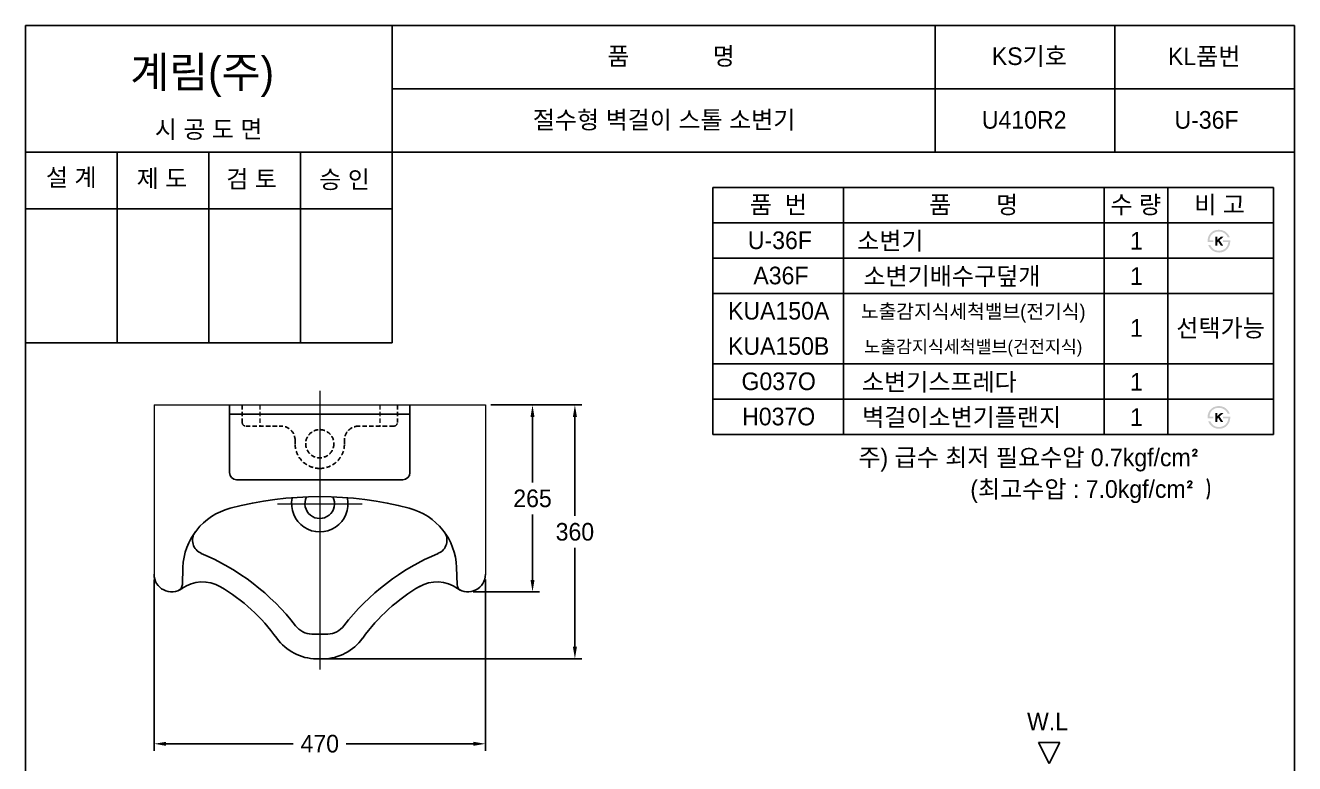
# Model space of a CAD drawing. Header units: millimetres. Extents: x 0 to 3797, y -67 to 2530.
# Drawn here: x 0 to 1800, y 1483 to 2530 of the extents above; entities that cross this region are included whole.
import ezdxf
from ezdxf.enums import TextEntityAlignment as Align
from ezdxf.lldxf.tags import DXFTag

# ---------------------------------------------------------------- set-up
doc = ezdxf.new("R2010")
doc.units = ezdxf.units.MM
doc.linetypes.add('DASHED2', pattern=[9.525, 6.35, -3.175])
for name, color, linetype in [('TEXT', 7, 'Continuous'), ('내부선 및 부속', 4, 'Continuous'), ('도각라인', 255, 'Continuous'), ('외형선', 3, 'Continuous'), ('점선', 6, 'DASHED2'), ('중심선', 1, 'DASHED'), ('치수선', 7, 'Continuous')]:
    doc.layers.add(name, color=color, linetype=linetype)
doc.styles.add('____', font='')
doc.styles.add('타이틀', font='H2GTRM.TTF', dxfattribs={"height": 25})
doc.styles.get('____').set_extended_font_data('굴림')
tags = doc.linetypes.add('DASHED', pattern=[25.72, 12.86, -12.86]).pattern_tags.tags
tags[6:7] = [DXFTag(74, 4), DXFTag(75, 0), DXFTag(340, '0'), DXFTag(46, 0.0), DXFTag(50, 0.0), DXFTag(44, 0.0), DXFTag(45, 0.0)]
tags[4:5] = [DXFTag(74, 4), DXFTag(75, 0), DXFTag(340, '0'), DXFTag(46, 0.0), DXFTag(50, 0.0), DXFTag(44, 0.0), DXFTag(45, 0.0)]
doc.dimstyles.new('MSADIM', dxfattribs={"dimtxt": 33, "dimasz": 17, "dimexe": 10, "dimexo": 7.5, "dimgap": 10, "dimtad": 0, "dimtih": 1, "dimtoh": 1, "dimdec": 0, "dimzin": 1, "dimdsep": 46, "dimtxsty": '____', "dimcen": 11.25, "dimadec": 0, "dimazin": 0, "dimtfac": 1, "dimtdec": 0, "dimtix": 1, "dimtmove": 0, "dimatfit": 3, "dimfxl": 0, "dimtolj": 1, "dimtzin": 1, "dimarcsym": 0})

# ---------------------------------------------------------------- blocks, each defined once
blk = doc.blocks.new('*D5')
at = {"layer": '치수선', "color": 0, "linetype": 'Continuous', "lineweight": -2}
for p, q in [((660, 1991.7), (729.2, 1991.7)), ((719.2, 1974.7), (719.2, 1881.9)), ((719.2, 1743.6), (719.2, 1836.3)), ((635, 1726.6), (729.2, 1726.6))]:
    blk.add_line(p, q, dxfattribs=at)
at = {"layer": '치수선', "color": 0, "linetype": 'Continuous'}
for points in [[(716.4, 1974.7), (722, 1974.7), (719.2, 1991.7)], [(716.4, 1743.6), (722, 1743.6), (719.2, 1726.6)]]:
    blk.add_solid(points, dxfattribs=at)
at = {"layer": '치수선', "color": 0, "linetype": 'Continuous', "insert": (719.2, 1859.1), "char_height": 25, "attachment_point": 5, "style": '____'}
blk.add_mtext('\\A1;265', dxfattribs=at)
blk = doc.blocks.new('*D6')
at = {"layer": '치수선', "color": 0, "linetype": 'Continuous', "lineweight": -2}
for p, q in [((660, 1991.7), (789.3, 1991.7)), ((779.3, 1974.7), (779.3, 1834.5)), ((779.3, 1648.7), (779.3, 1788.9)), ((425, 1631.7), (789.3, 1631.7))]:
    blk.add_line(p, q, dxfattribs=at)
at = {"layer": '치수선', "color": 0, "linetype": 'Continuous'}
for points in [[(776.5, 1974.7), (782.2, 1974.7), (779.3, 1991.7)], [(776.5, 1648.7), (782.2, 1648.7), (779.3, 1631.7)]]:
    blk.add_solid(points, dxfattribs=at)
at = {"layer": '치수선', "color": 0, "linetype": 'Continuous', "insert": (779.3, 1811.7), "char_height": 25, "attachment_point": 5, "style": '____'}
blk.add_mtext('\\A1;360', dxfattribs=at)
blk = doc.blocks.new('*D7')
at = {"layer": '치수선', "color": 0, "linetype": 'Continuous', "lineweight": -2}
for p, q in [((182.5, 1744.1), (182.5, 1501.2)), ((652.5, 1744.1), (652.5, 1501.2)), ((199.5, 1511.2), (379.8, 1511.2)), ((635.5, 1511.2), (455.1, 1511.2))]:
    blk.add_line(p, q, dxfattribs=at)
at = {"layer": '치수선', "color": 0, "linetype": 'Continuous'}
for points in [[(199.5, 1514), (199.5, 1508.3), (182.5, 1511.2)], [(635.5, 1514), (635.5, 1508.3), (652.5, 1511.2)]]:
    blk.add_solid(points, dxfattribs=at)
at = {"layer": '치수선', "color": 0, "linetype": 'Continuous', "insert": (417.5, 1511.2), "char_height": 25, "attachment_point": 5, "style": '____'}
blk.add_mtext('\\A1;470', dxfattribs=at)

msp = doc.modelspace()

# ---------------------------------------------------------------- hatches: boundary and pattern name
at = {"layer": 'TEXT'}
for points in [[(1676.6, 2222.8), (1676.6, 2223.2), (1676.6, 2223.6), (1676.5, 2224), (1676.6, 2224.4), (1676.6, 2224.8), (1676.6, 2225.2), (1676.6, 2225.6), (1676.7, 2226), (1676.7, 2226.4), (1676.8, 2226.8), (1676.8, 2227.2), (1676.9, 2227.6), (1677, 2228), (1677.1, 2228.4), (1677.2, 2228.8), (1677.3, 2229.1), (1677.4, 2229.5), (1677.5, 2229.9), (1677.7, 2230.3), (1677.8, 2230.6), (1678, 2231), (1678.1, 2231.4), (1678.3, 2231.7), (1678.5, 2232.1), (1678.7, 2232.4), (1678.9, 2232.7), (1679.1, 2233.1), (1679.3, 2233.4), (1679.5, 2233.7), (1679.7, 2234), (1680, 2234.3), (1680.5, 2234.9), (1680.8, 2235.2), (1681, 2235.5), (1681.3, 2235.8), (1681.6, 2236.1), (1681.9, 2236.4), (1682.2, 2236.6), (1682.5, 2236.9), (1682.8, 2237.1), (1683.2, 2237.4), (1683.5, 2237.6), (1683.8, 2237.8), (1684.2, 2238), (1684.5, 2238.2), (1684.9, 2238.4), (1685.2, 2238.6), (1685.7, 2238.7), (1686.1, 2238.9), (1686.5, 2239.1), (1686.9, 2239.2), (1687.3, 2239.4), (1687.8, 2239.5), (1688.2, 2239.6), (1688.6, 2239.7), (1689.1, 2239.8), (1689.5, 2239.9), (1690, 2239.9), (1690.5, 2240), (1691, 2240), (1691.4, 2240.1), (1691.9, 2240.1), (1692.4, 2240.1), (1693.2, 2240.1), (1693.6, 2240.1), (1693.9, 2240), (1694.3, 2240), (1694.7, 2240), (1695, 2239.9), (1695.4, 2239.9), (1695.7, 2239.8), (1696.1, 2239.7), (1696.4, 2239.7), (1696.8, 2239.6), (1697.1, 2239.5), (1697.4, 2239.4), (1697.8, 2239.3), (1698.1, 2239.2), (1698.4, 2239.1), (1698.7, 2239), (1699, 2238.9), (1699.4, 2238.7), (1699.7, 2238.6), (1700, 2238.5), (1700.3, 2238.3), (1700.6, 2238.2), (1700.8, 2238), (1701.1, 2237.8), (1701.4, 2237.7), (1701.7, 2237.5), (1702, 2237.3), (1702.2, 2237.1), (1702.5, 2236.9), (1702.8, 2236.7), (1703.2, 2236.4), (1703.6, 2236), (1704, 2235.6), (1704.4, 2235.2), (1704.8, 2234.8), (1705.1, 2234.4), (1705.5, 2234), (1705.8, 2233.6), (1706.1, 2233.1), (1706.4, 2232.6), (1706.7, 2232.2), (1707, 2231.7), (1707.3, 2231.1), (1707.5, 2230.6), (1707.8, 2230.1), (1708, 2229.5), (1708, 2229.5), (1704.9, 2229.5), (1704.9, 2229.5), (1704.8, 2229.7), (1704.8, 2229.9), (1704.7, 2230.1), (1704.6, 2230.2), (1704.6, 2230.4), (1704.5, 2230.6), (1704.4, 2230.7), (1704.3, 2230.9), (1704.2, 2231.1), (1704.1, 2231.2), (1704, 2231.4), (1703.9, 2231.6), (1703.8, 2231.7), (1703.7, 2231.9), (1703.6, 2232.1), (1703.5, 2232.2), (1703.3, 2232.4), (1703.2, 2232.6), (1702.9, 2232.9), (1702.7, 2233.2), (1702.4, 2233.5), (1702.1, 2233.8), (1701.7, 2234.1), (1701.4, 2234.4), (1701, 2234.7), (1700.8, 2234.9), (1700.6, 2235.1), (1700.3, 2235.2), (1700.1, 2235.4), (1699.9, 2235.5), (1699.6, 2235.7), (1699.4, 2235.8), (1699.1, 2236), (1698.9, 2236.1), (1698.6, 2236.2), (1698.4, 2236.4), (1698.1, 2236.5), (1697.9, 2236.6), (1697.6, 2236.7), (1697.4, 2236.8), (1697.1, 2236.9), (1696.8, 2237), (1696.6, 2237), (1696.3, 2237.1), (1696.1, 2237.2), (1695.8, 2237.3), (1695.5, 2237.3), (1695.2, 2237.4), (1695, 2237.4), (1694.7, 2237.5), (1694.4, 2237.5), (1694.1, 2237.5), (1693.8, 2237.6), (1693.6, 2237.6), (1693.3, 2237.6), (1693, 2237.6), (1692.7, 2237.6), (1692.3, 2237.6), (1692, 2237.6), (1691.7, 2237.6), (1691.3, 2237.5), (1691, 2237.5), (1690.7, 2237.5), (1690.3, 2237.4), (1690, 2237.4), (1689.7, 2237.3), (1689.4, 2237.3), (1689.1, 2237.2), (1688.8, 2237.1), (1688.5, 2237), (1688.2, 2237), (1687.9, 2236.9), (1687.6, 2236.8), (1687.3, 2236.7), (1687, 2236.5), (1686.7, 2236.4), (1686.5, 2236.3), (1686.2, 2236.2), (1685.9, 2236), (1685.6, 2235.9), (1685.4, 2235.7), (1685.1, 2235.6), (1684.9, 2235.4), (1684.6, 2235.2), (1684.4, 2235), (1684.1, 2234.9), (1683.9, 2234.7), (1683.7, 2234.5), (1683.4, 2234.3), (1683.2, 2234), (1683, 2233.8), (1682.7, 2233.6), (1682.5, 2233.4), (1682.3, 2233.1), (1682.1, 2232.9), (1681.9, 2232.6), (1681.7, 2232.4), (1681.6, 2232.1), (1681.4, 2231.9), (1681.2, 2231.6), (1681.1, 2231.4), (1680.9, 2231.1), (1680.8, 2230.8), (1680.6, 2230.5), (1680.5, 2230.3), (1680.4, 2230), (1680.3, 2229.7), (1680.2, 2229.4), (1680, 2229.1), (1680, 2228.8), (1679.9, 2228.5), (1679.8, 2228.2), (1679.7, 2227.8), (1679.6, 2227.5), (1679.6, 2227.2), (1679.5, 2226.9), (1679.5, 2226.5), (1679.4, 2226.2), (1679.4, 2225.8), (1679.4, 2225.5), (1679.3, 2225.1), (1679.3, 2225.1), (1684.5, 2225.1), (1684.5, 2225.1), (1684.5, 2225.1), (1684.5, 2222.8), (1684.5, 2222.8), (1684.5, 2222.8), (1676.6, 2222.8)], [(1708.7, 2225.1), (1708.8, 2224.7), (1708.7, 2224.3), (1708.7, 2223.8), (1708.7, 2223.4), (1708.7, 2223), (1708.6, 2222.5), (1708.6, 2222.1), (1708.5, 2221.7), (1708.5, 2221.3), (1708.4, 2220.9), (1708.3, 2220.4), (1708.2, 2220), (1708.1, 2219.6), (1708, 2219.2), (1707.8, 2218.8), (1707.7, 2218.4), (1707.6, 2218), (1707.4, 2217.6), (1707.3, 2217.3), (1707.1, 2216.9), (1706.9, 2216.5), (1706.7, 2216.2), (1706.6, 2215.8), (1706.4, 2215.5), (1706.2, 2215.1), (1705.9, 2214.8), (1705.7, 2214.5), (1705.5, 2214.2), (1705.3, 2213.8), (1705, 2213.5), (1704.8, 2213.2), (1704.5, 2212.9), (1704.2, 2212.6), (1704, 2212.4), (1703.7, 2212.1), (1703.4, 2211.8), (1703.1, 2211.6), (1702.8, 2211.3), (1702.5, 2211.1), (1702.2, 2210.8), (1701.9, 2210.6), (1701.6, 2210.4), (1701.2, 2210.2), (1700.9, 2210), (1700.6, 2209.8), (1700.2, 2209.6), (1699.9, 2209.4), (1699.5, 2209.3), (1699.2, 2209.1), (1698.8, 2209), (1698.4, 2208.8), (1698, 2208.7), (1697.7, 2208.6), (1697.3, 2208.5), (1696.9, 2208.4), (1696.5, 2208.3), (1696.1, 2208.2), (1695.7, 2208.1), (1695.3, 2208.1), (1694.9, 2208), (1694.5, 2208), (1694.1, 2208), (1693.7, 2207.9), (1693.3, 2207.9), (1692.6, 2207.9), (1692, 2208), (1691.3, 2208), (1690.7, 2208.1), (1690.1, 2208.2), (1689.8, 2208.2), (1689.5, 2208.3), (1689.2, 2208.3), (1688.9, 2208.4), (1688.6, 2208.5), (1688.3, 2208.6), (1688, 2208.6), (1687.7, 2208.7), (1687.4, 2208.8), (1687.1, 2208.9), (1686.8, 2209), (1686.6, 2209.1), (1686.3, 2209.2), (1686, 2209.4), (1685.7, 2209.5), (1685.5, 2209.6), (1685.2, 2209.7), (1684.9, 2209.9), (1684.7, 2210), (1684.4, 2210.2), (1684.1, 2210.3), (1683.6, 2210.7), (1683.4, 2210.8), (1683.1, 2211), (1682.8, 2211.2), (1682.6, 2211.4), (1682.4, 2211.6), (1682.1, 2211.8), (1681.9, 2212), (1681.6, 2212.2), (1681.4, 2212.5), (1681.2, 2212.7), (1681, 2212.9), (1680.8, 2213.1), (1680.5, 2213.4), (1680.3, 2213.6), (1680.1, 2213.9), (1679.9, 2214.1), (1679.7, 2214.4), (1679.6, 2214.6), (1679.4, 2214.9), (1679.2, 2215.2), (1679, 2215.5), (1678.8, 2215.7), (1678.7, 2216), (1678.5, 2216.3), (1678.3, 2216.6), (1678.2, 2216.9), (1678, 2217.2), (1677.8, 2217.8), (1677.5, 2218.5), (1677.5, 2218.5), (1680.4, 2218.5), (1680.4, 2218.5), (1680.7, 2218.1), (1680.9, 2217.6), (1681.1, 2217.2), (1681.4, 2216.9), (1681.6, 2216.5), (1681.9, 2216.1), (1682.1, 2215.8), (1682.4, 2215.4), (1682.7, 2215.1), (1682.9, 2214.8), (1683.2, 2214.5), (1683.5, 2214.2), (1683.8, 2213.9), (1684.1, 2213.6), (1684.4, 2213.3), (1684.7, 2213.1), (1684.9, 2212.9), (1685.2, 2212.7), (1685.4, 2212.6), (1685.6, 2212.4), (1685.9, 2212.3), (1686.1, 2212.1), (1686.3, 2212), (1686.6, 2211.9), (1686.8, 2211.7), (1687.1, 2211.6), (1687.3, 2211.5), (1687.6, 2211.4), (1687.9, 2211.3), (1688.1, 2211.2), (1688.4, 2211.1), (1688.7, 2211), (1688.9, 2211), (1689.2, 2210.9), (1689.5, 2210.8), (1689.8, 2210.8), (1690, 2210.7), (1690.3, 2210.7), (1690.6, 2210.6), (1690.9, 2210.6), (1691.2, 2210.6), (1691.5, 2210.5), (1691.8, 2210.5), (1692.1, 2210.5), (1692.4, 2210.5), (1692.7, 2210.5), (1693, 2210.5), (1693.9, 2210.5), (1694.1, 2210.6), (1694.4, 2210.6), (1694.7, 2210.6), (1694.9, 2210.6), (1695.2, 2210.7), (1695.5, 2210.7), (1695.7, 2210.8), (1696, 2210.8), (1696.3, 2210.9), (1696.5, 2210.9), (1696.8, 2211), (1697, 2211.1), (1697.3, 2211.2), (1697.5, 2211.2), (1697.8, 2211.3), (1698, 2211.4), (1698.3, 2211.5), (1698.5, 2211.6), (1698.8, 2211.8), (1699, 2211.9), (1699.2, 2212), (1699.5, 2212.1), (1699.7, 2212.3), (1699.9, 2212.4), (1700.2, 2212.6), (1700.4, 2212.7), (1700.6, 2212.9), (1700.9, 2213), (1701.1, 2213.2), (1701.3, 2213.4), (1701.6, 2213.6), (1701.8, 2213.8), (1702, 2214), (1702.3, 2214.3), (1702.5, 2214.5), (1702.7, 2214.8), (1702.9, 2215), (1703.2, 2215.3), (1703.3, 2215.5), (1703.5, 2215.8), (1703.7, 2216), (1703.9, 2216.3), (1704.1, 2216.6), (1704.2, 2216.9), (1704.4, 2217.2), (1704.5, 2217.4), (1704.7, 2217.7), (1704.8, 2218), (1704.9, 2218.3), (1705.1, 2218.7), (1705.2, 2219), (1705.3, 2219.3), (1705.4, 2219.6), (1705.5, 2220), (1705.6, 2220.3), (1705.6, 2220.6), (1705.7, 2221), (1705.8, 2221.3), (1705.8, 2221.7), (1705.9, 2222.1), (1705.9, 2222.4), (1705.9, 2222.8), (1705.9, 2222.8), (1698.5, 2222.8), (1698.5, 2222.8), (1698.5, 2222.8), (1698.5, 2225.1), (1698.5, 2225.1), (1698.5, 2225.1), (1708.7, 2225.1)], [(1690.3, 2225.8), (1695.1, 2230.2), (1699, 2230.2), (1693.6, 2225.2), (1698.7, 2217.7), (1695.3, 2217.7), (1691.7, 2223.4), (1690.3, 2222.2), (1690.3, 2217.7), (1687.4, 2217.7), (1687.4, 2230.3), (1690.3, 2230.3)], [(1676.6, 1972.8), (1676.6, 1973.2), (1676.6, 1973.6), (1676.5, 1974), (1676.6, 1974.4), (1676.6, 1974.8), (1676.6, 1975.2), (1676.6, 1975.6), (1676.7, 1976), (1676.7, 1976.4), (1676.8, 1976.8), (1676.8, 1977.2), (1676.9, 1977.6), (1677, 1978), (1677.1, 1978.4), (1677.2, 1978.8), (1677.3, 1979.1), (1677.4, 1979.5), (1677.5, 1979.9), (1677.7, 1980.3), (1677.8, 1980.6), (1678, 1981), (1678.1, 1981.4), (1678.3, 1981.7), (1678.5, 1982.1), (1678.7, 1982.4), (1678.9, 1982.7), (1679.1, 1983.1), (1679.3, 1983.4), (1679.5, 1983.7), (1679.7, 1984), (1680, 1984.3), (1680.5, 1984.9), (1680.8, 1985.2), (1681, 1985.5), (1681.3, 1985.8), (1681.6, 1986.1), (1681.9, 1986.4), (1682.2, 1986.6), (1682.5, 1986.9), (1682.8, 1987.1), (1683.2, 1987.4), (1683.5, 1987.6), (1683.8, 1987.8), (1684.2, 1988), (1684.5, 1988.2), (1684.9, 1988.4), (1685.2, 1988.6), (1685.7, 1988.7), (1686.1, 1988.9), (1686.5, 1989.1), (1686.9, 1989.2), (1687.3, 1989.4), (1687.8, 1989.5), (1688.2, 1989.6), (1688.6, 1989.7), (1689.1, 1989.8), (1689.5, 1989.9), (1690, 1989.9), (1690.5, 1990), (1691, 1990), (1691.4, 1990.1), (1691.9, 1990.1), (1692.4, 1990.1), (1693.2, 1990.1), (1693.6, 1990.1), (1693.9, 1990), (1694.3, 1990), (1694.7, 1990), (1695, 1989.9), (1695.4, 1989.9), (1695.7, 1989.8), (1696.1, 1989.7), (1696.4, 1989.7), (1696.8, 1989.6), (1697.1, 1989.5), (1697.4, 1989.4), (1697.8, 1989.3), (1698.1, 1989.2), (1698.4, 1989.1), (1698.7, 1989), (1699, 1988.9), (1699.4, 1988.7), (1699.7, 1988.6), (1700, 1988.5), (1700.3, 1988.3), (1700.6, 1988.2), (1700.8, 1988), (1701.1, 1987.8), (1701.4, 1987.7), (1701.7, 1987.5), (1702, 1987.3), (1702.2, 1987.1), (1702.5, 1986.9), (1702.8, 1986.7), (1703.2, 1986.4), (1703.6, 1986), (1704, 1985.6), (1704.4, 1985.2), (1704.8, 1984.8), (1705.1, 1984.4), (1705.5, 1984), (1705.8, 1983.6), (1706.1, 1983.1), (1706.4, 1982.6), (1706.7, 1982.2), (1707, 1981.7), (1707.3, 1981.1), (1707.5, 1980.6), (1707.8, 1980.1), (1708, 1979.5), (1708, 1979.5), (1704.9, 1979.5), (1704.9, 1979.5), (1704.8, 1979.7), (1704.8, 1979.9), (1704.7, 1980.1), (1704.6, 1980.2), (1704.6, 1980.4), (1704.5, 1980.6), (1704.4, 1980.7), (1704.3, 1980.9), (1704.2, 1981.1), (1704.1, 1981.2), (1704, 1981.4), (1703.9, 1981.6), (1703.8, 1981.7), (1703.7, 1981.9), (1703.6, 1982.1), (1703.5, 1982.2), (1703.3, 1982.4), (1703.2, 1982.6), (1702.9, 1982.9), (1702.7, 1983.2), (1702.4, 1983.5), (1702.1, 1983.8), (1701.7, 1984.1), (1701.4, 1984.4), (1701, 1984.7), (1700.8, 1984.9), (1700.6, 1985.1), (1700.3, 1985.2), (1700.1, 1985.4), (1699.9, 1985.5), (1699.6, 1985.7), (1699.4, 1985.8), (1699.1, 1986), (1698.9, 1986.1), (1698.6, 1986.2), (1698.4, 1986.4), (1698.1, 1986.5), (1697.9, 1986.6), (1697.6, 1986.7), (1697.4, 1986.8), (1697.1, 1986.9), (1696.8, 1987), (1696.6, 1987), (1696.3, 1987.1), (1696.1, 1987.2), (1695.8, 1987.3), (1695.5, 1987.3), (1695.2, 1987.4), (1695, 1987.4), (1694.7, 1987.5), (1694.4, 1987.5), (1694.1, 1987.5), (1693.8, 1987.6), (1693.6, 1987.6), (1693.3, 1987.6), (1693, 1987.6), (1692.7, 1987.6), (1692.3, 1987.6), (1692, 1987.6), (1691.7, 1987.6), (1691.3, 1987.5), (1691, 1987.5), (1690.7, 1987.5), (1690.3, 1987.4), (1690, 1987.4), (1689.7, 1987.3), (1689.4, 1987.3), (1689.1, 1987.2), (1688.8, 1987.1), (1688.5, 1987), (1688.2, 1987), (1687.9, 1986.9), (1687.6, 1986.8), (1687.3, 1986.7), (1687, 1986.5), (1686.7, 1986.4), (1686.5, 1986.3), (1686.2, 1986.2), (1685.9, 1986), (1685.6, 1985.9), (1685.4, 1985.7), (1685.1, 1985.6), (1684.9, 1985.4), (1684.6, 1985.2), (1684.4, 1985), (1684.1, 1984.9), (1683.9, 1984.7), (1683.7, 1984.5), (1683.4, 1984.3), (1683.2, 1984), (1683, 1983.8), (1682.7, 1983.6), (1682.5, 1983.4), (1682.3, 1983.1), (1682.1, 1982.9), (1681.9, 1982.6), (1681.7, 1982.4), (1681.6, 1982.1), (1681.4, 1981.9), (1681.2, 1981.6), (1681.1, 1981.4), (1680.9, 1981.1), (1680.8, 1980.8), (1680.6, 1980.5), (1680.5, 1980.3), (1680.4, 1980), (1680.3, 1979.7), (1680.2, 1979.4), (1680, 1979.1), (1680, 1978.8), (1679.9, 1978.5), (1679.8, 1978.2), (1679.7, 1977.8), (1679.6, 1977.5), (1679.6, 1977.2), (1679.5, 1976.9), (1679.5, 1976.5), (1679.4, 1976.2), (1679.4, 1975.8), (1679.4, 1975.5), (1679.3, 1975.1), (1679.3, 1975.1), (1684.5, 1975.1), (1684.5, 1975.1), (1684.5, 1975.1), (1684.5, 1972.8), (1684.5, 1972.8), (1684.5, 1972.8), (1676.6, 1972.8)], [(1690.3, 1975.8), (1695.1, 1980.2), (1699, 1980.2), (1693.6, 1975.2), (1698.7, 1967.7), (1695.3, 1967.7), (1691.7, 1973.4), (1690.3, 1972.2), (1690.3, 1967.7), (1687.4, 1967.7), (1687.4, 1980.3), (1690.3, 1980.3)], [(1708.7, 1975.1), (1708.8, 1974.7), (1708.7, 1974.3), (1708.7, 1973.8), (1708.7, 1973.4), (1708.7, 1973), (1708.6, 1972.5), (1708.6, 1972.1), (1708.5, 1971.7), (1708.5, 1971.3), (1708.4, 1970.9), (1708.3, 1970.4), (1708.2, 1970), (1708.1, 1969.6), (1708, 1969.2), (1707.8, 1968.8), (1707.7, 1968.4), (1707.6, 1968), (1707.4, 1967.6), (1707.3, 1967.3), (1707.1, 1966.9), (1706.9, 1966.5), (1706.7, 1966.2), (1706.6, 1965.8), (1706.4, 1965.5), (1706.2, 1965.1), (1705.9, 1964.8), (1705.7, 1964.5), (1705.5, 1964.2), (1705.3, 1963.8), (1705, 1963.5), (1704.8, 1963.2), (1704.5, 1962.9), (1704.2, 1962.6), (1704, 1962.4), (1703.7, 1962.1), (1703.4, 1961.8), (1703.1, 1961.6), (1702.8, 1961.3), (1702.5, 1961.1), (1702.2, 1960.8), (1701.9, 1960.6), (1701.6, 1960.4), (1701.2, 1960.2), (1700.9, 1960), (1700.6, 1959.8), (1700.2, 1959.6), (1699.9, 1959.4), (1699.5, 1959.3), (1699.2, 1959.1), (1698.8, 1959), (1698.4, 1958.8), (1698, 1958.7), (1697.7, 1958.6), (1697.3, 1958.5), (1696.9, 1958.4), (1696.5, 1958.3), (1696.1, 1958.2), (1695.7, 1958.1), (1695.3, 1958.1), (1694.9, 1958), (1694.5, 1958), (1694.1, 1958), (1693.7, 1957.9), (1693.3, 1957.9), (1692.6, 1957.9), (1692, 1958), (1691.3, 1958), (1690.7, 1958.1), (1690.1, 1958.2), (1689.8, 1958.2), (1689.5, 1958.3), (1689.2, 1958.3), (1688.9, 1958.4), (1688.6, 1958.5), (1688.3, 1958.6), (1688, 1958.6), (1687.7, 1958.7), (1687.4, 1958.8), (1687.1, 1958.9), (1686.8, 1959), (1686.6, 1959.1), (1686.3, 1959.2), (1686, 1959.4), (1685.7, 1959.5), (1685.5, 1959.6), (1685.2, 1959.7), (1684.9, 1959.9), (1684.7, 1960), (1684.4, 1960.2), (1684.1, 1960.3), (1683.6, 1960.7), (1683.4, 1960.8), (1683.1, 1961), (1682.8, 1961.2), (1682.6, 1961.4), (1682.4, 1961.6), (1682.1, 1961.8), (1681.9, 1962), (1681.6, 1962.2), (1681.4, 1962.5), (1681.2, 1962.7), (1681, 1962.9), (1680.8, 1963.1), (1680.5, 1963.4), (1680.3, 1963.6), (1680.1, 1963.9), (1679.9, 1964.1), (1679.7, 1964.4), (1679.6, 1964.6), (1679.4, 1964.9), (1679.2, 1965.2), (1679, 1965.5), (1678.8, 1965.7), (1678.7, 1966), (1678.5, 1966.3), (1678.3, 1966.6), (1678.2, 1966.9), (1678, 1967.2), (1677.8, 1967.8), (1677.5, 1968.5), (1677.5, 1968.5), (1680.4, 1968.5), (1680.4, 1968.5), (1680.7, 1968.1), (1680.9, 1967.6), (1681.1, 1967.2), (1681.4, 1966.9), (1681.6, 1966.5), (1681.9, 1966.1), (1682.1, 1965.8), (1682.4, 1965.4), (1682.7, 1965.1), (1682.9, 1964.8), (1683.2, 1964.5), (1683.5, 1964.2), (1683.8, 1963.9), (1684.1, 1963.6), (1684.4, 1963.3), (1684.7, 1963.1), (1684.9, 1962.9), (1685.2, 1962.7), (1685.4, 1962.6), (1685.6, 1962.4), (1685.9, 1962.3), (1686.1, 1962.1), (1686.3, 1962), (1686.6, 1961.9), (1686.8, 1961.7), (1687.1, 1961.6), (1687.3, 1961.5), (1687.6, 1961.4), (1687.9, 1961.3), (1688.1, 1961.2), (1688.4, 1961.1), (1688.7, 1961), (1688.9, 1961), (1689.2, 1960.9), (1689.5, 1960.8), (1689.8, 1960.8), (1690, 1960.7), (1690.3, 1960.7), (1690.6, 1960.6), (1690.9, 1960.6), (1691.2, 1960.6), (1691.5, 1960.5), (1691.8, 1960.5), (1692.1, 1960.5), (1692.4, 1960.5), (1692.7, 1960.5), (1693, 1960.5), (1693.9, 1960.5), (1694.1, 1960.6), (1694.4, 1960.6), (1694.7, 1960.6), (1694.9, 1960.6), (1695.2, 1960.7), (1695.5, 1960.7), (1695.7, 1960.8), (1696, 1960.8), (1696.3, 1960.9), (1696.5, 1960.9), (1696.8, 1961), (1697, 1961.1), (1697.3, 1961.2), (1697.5, 1961.2), (1697.8, 1961.3), (1698, 1961.4), (1698.3, 1961.5), (1698.5, 1961.6), (1698.8, 1961.8), (1699, 1961.9), (1699.2, 1962), (1699.5, 1962.1), (1699.7, 1962.3), (1699.9, 1962.4), (1700.2, 1962.6), (1700.4, 1962.7), (1700.6, 1962.9), (1700.9, 1963), (1701.1, 1963.2), (1701.3, 1963.4), (1701.6, 1963.6), (1701.8, 1963.8), (1702, 1964), (1702.3, 1964.3), (1702.5, 1964.5), (1702.7, 1964.8), (1702.9, 1965), (1703.2, 1965.3), (1703.3, 1965.5), (1703.5, 1965.8), (1703.7, 1966), (1703.9, 1966.3), (1704.1, 1966.6), (1704.2, 1966.9), (1704.4, 1967.2), (1704.5, 1967.4), (1704.7, 1967.7), (1704.8, 1968), (1704.9, 1968.3), (1705.1, 1968.7), (1705.2, 1969), (1705.3, 1969.3), (1705.4, 1969.6), (1705.5, 1970), (1705.6, 1970.3), (1705.6, 1970.6), (1705.7, 1971), (1705.8, 1971.3), (1705.8, 1971.7), (1705.9, 1972.1), (1705.9, 1972.4), (1705.9, 1972.8), (1705.9, 1972.8), (1698.5, 1972.8), (1698.5, 1972.8), (1698.5, 1972.8), (1698.5, 1975.1), (1698.5, 1975.1), (1698.5, 1975.1), (1708.7, 1975.1)]]:
    msp.add_hatch(color=256, dxfattribs=at).paths.add_polyline_path(points, flags=0)

# ---------------------------------------------------------------- linework, layer by layer
at = {"layer": '내부선 및 부속', "linetype": 'Continuous'}
for p, q in [((289.5, 1895.7), (289.5, 1991.7)), ((545.4, 1895.7), (545.4, 1991.7)), ((545.4, 1978.7), (289.5, 1978.7)), ((299.5, 1885.7), (535.4, 1885.7))]:
    msp.add_line(p, q, dxfattribs=at)
at = {"layer": '내부선 및 부속'}
for p, q in [((222.6, 1737.2), (223.4, 1761.2)), ((612.3, 1737.2), (611.5, 1761.2))]:
    msp.add_line(p, q, dxfattribs=at)
at = {"layer": '내부선 및 부속', "linetype": 'Continuous'}
for centre, radius, start, end in [((299.5, 1895.7), 10, 180, 270), ((535.4, 1895.7), 10, 270, 0), ((417.5, 1851.7), 40, 168.463, 11.537), ((417.5, 1851.7), 21, 152.9647, 27.0353)]:
    msp.add_arc(centre, radius, start, end, dxfattribs=at)
at = {"layer": '내부선 및 부속'}
for centre, radius, start, end in [((417.5, 1361.7), 500, 75.2871, 104.7126), ((313.3, 1758.2), 90, 104.7126, 178.1217), ((521.6, 1758.2), 90, 1.8783, 75.2874), ((257, 1799.8), 20, 143.6196, 247.3113), ((577.9, 1799.8), 20, 292.6887, 36.3804), ((122, 1476.8), 330, 37.6625, 67.3113), ((712.9, 1476.8), 330, 112.6887, 142.3375), ((407, 1696.8), 30, 217.6625, 268.6321), ((428, 1696.8), 30, 271.3679, 322.3375), ((417.5, 2136.7), 470, 268.6321, 270), ((417.5, 2136.7), 470, 270, 271.3679)]:
    msp.add_arc(centre, radius, start, end, dxfattribs=at)
at = {"layer": '도각라인', "color": 7}
for p, q in [((0, 0), (0, 2530)), ((0, 2530), (1800, 2530)), ((520, 2080), (520, 2530)), ((1290, 2350), (1290, 2530)), ((1545, 2350), (1545, 2530)), ((1800, 2530), (1800, 0)), ((520, 2440), (1800, 2440)), ((0, 2350), (1800, 2350)), ((130, 2080), (130, 2350)), ((260, 2080), (260, 2350)), ((390, 2080), (390, 2350)), ((975, 2300), (1770, 2300)), ((975, 1950), (975, 2300)), ((1160, 1950), (1160, 2300)), ((1530, 1950), (1530, 2300)), ((1620, 1950), (1620, 2300)), ((1770, 1950), (1770, 2300)), ((0, 2270), (520, 2270)), ((975, 2250), (1770, 2250)), ((975, 2200), (1770, 2200)), ((975, 2150), (1770, 2150)), ((0, 2080), (520, 2080)), ((975, 2050), (1770, 2050)), ((975, 2000), (1770, 2000)), ((975, 1950), (1770, 1950))]:
    msp.add_line(p, q, dxfattribs=at)
at = {"layer": '외형선', "linetype": 'Continuous', "lineweight": 18}
msp.add_line((182.5, 1991.7), (652.5, 1991.7), dxfattribs=at)
at = {"layer": '외형선', "lineweight": 18}
for p, q in [((182.5, 1991.7), (182.5, 1751.6)), ((652.5, 1991.7), (652.5, 1751.6))]:
    msp.add_line(p, q, dxfattribs=at)
at = {"layer": '외형선', "linetype": 'Continuous'}
for p, q in [((1467, 1513.1), (1437, 1513.1)), ((1437, 1513.1), (1452, 1483.1)), ((1452, 1483.1), (1467, 1513.1))]:
    msp.add_line(p, q, dxfattribs=at)
at = {"layer": '외형선'}
for centre, radius, start, end in [((207.5, 1751.6), 25, 180, 305.7947), ((627.5, 1751.6), 25, 234.2053, 360), ((212.6, 1737.5), 10, 290.031, 358.1217), ((251.3, 1690.7), 50, 59.6502, 125.7947), ((145.2, 1509.5), 260, 35.6154, 59.6502), ((689.7, 1509.5), 260, 119.9677, 144.3846), ((583.6, 1690.7), 50, 54.2053, 120.3498), ((622.3, 1737.5), 10, 181.8783, 249.969), ((413.5, 1701.7), 70, 215.6154, 269.4709), ((421.4, 1701.7), 70, 270.5291, 324.3846), ((417.5, 2131.7), 500, 269.4709, 270), ((417.5, 2131.7), 500, 270, 270.5291)]:
    msp.add_arc(centre, radius, start, end, dxfattribs=at)
at = {"layer": '점선'}
for p, q in [((307.5, 1991.7), (307.5, 1966.7)), ((527.5, 1991.7), (527.5, 1966.7)), ((312.5, 1961.7), (362.5, 1961.7)), ((522.5, 1961.7), (472.5, 1961.7)), ((382.5, 1936.7), (382.5, 1941.7)), ((452.5, 1936.7), (452.5, 1941.7))]:
    msp.add_line(p, q, dxfattribs=at)
at = {"layer": '점선', "lineweight": 18}
for p, q in [((332.5, 1991.7), (332.5, 1961.7)), ((502.5, 1991.7), (502.5, 1961.7))]:
    msp.add_line(p, q, dxfattribs=at)
at = {"layer": '점선', "flags": 128}
msp.add_lwpolyline([(417.5, 1901.7, -0.413981), (382.5, 1936.7)], format="xyb", dxfattribs=at)
at = {"layer": '점선'}
msp.add_circle((417.5, 1936.7), 20, dxfattribs=at)
for centre, radius, start, end in [((312.5, 1966.7), 5, 180, 270), ((522.5, 1966.7), 5, 270, 0), ((362.5, 1941.7), 20, 0.0455, 90), ((472.5, 1941.7), 20, 90, 179.9545), ((417.5, 1936.7), 35, 270, 359.9545)]:
    msp.add_arc(centre, radius, start, end, dxfattribs=at)
at = {"layer": '중심선', "lineweight": 18}
for p, q in [((417.5, 2011.7), (417.5, 1616.7)), ((357.5, 1851.7), (477.5, 1851.7))]:
    msp.add_line(p, q, dxfattribs=at)

# ---------------------------------------------------------------- texts
at = {"layer": 'TEXT', "style": '타이틀'}
for s, height, p in [('품             명', 25, (915.7, 2486.4)), ('KS기호', 25, (1423.8, 2486.3)), ('KL품번', 25, (1671.8, 2486.1)), ('시 공 도 면', 25, (259.9, 2382.7)), ('절수형 벽걸이 스톨 소변기', 25, (905.8, 2396)), ('U410R2', 25, (1416.5, 2396)), ('U-36F', 25, (1675.1, 2396)), ('설 계', 25, (65, 2314.6)), ('제 도', 25, (193.8, 2312.9)), ('검 토', 25, (320.8, 2312.3)), ('승 인', 25, (452.7, 2311.4)), ('품  번', 25, (1067.9, 2275.7)), ('품       명', 25, (1344.8, 2275.7)), ('수 량', 25, (1574.8, 2275.7)), ('비 고', 25, (1693.6, 2275.7)), ('U-36F', 25, (1070, 2225.3)), ('소변기', 25, (1226.7, 2224.4)), ('1', 25, (1575.7, 2224.4)), ('A36F', 25, (1071.5, 2175.3)), ('소변기배수구덮개', 25, (1314, 2174.4)), ('1', 25, (1575.7, 2174.4)), ('KUA150A', 25, (1068.3, 2125.3)), ('노출감지식세척밸브(전기식)', 20, (1344.2, 2124.4)), ('1', 25, (1575.7, 2100.9)), ('선택가능', 25, (1695, 2100.9)), ('KUA150B', 25, (1068.3, 2075.3)), ('노출감지식세척밸브(건전지식)', 18, (1344.2, 2074.4)), ('G037O', 25, (1068.3, 2025.3)), ('소변기스프레다', 25, (1296.2, 2024.4)), ('1', 25, (1575.7, 2024.4)), ('H037O', 25, (1068.3, 1975.3)), ('벽걸이소변기플랜지', 25, (1327.8, 1974.4)), ('1', 25, (1575.7, 1974.4))]:
    msp.add_text(s, height=height, dxfattribs=at).set_placement(p, align=Align.MIDDLE_CENTER)
msp.add_text('계림(주)', height=44, dxfattribs=at).set_placement((148.7, 2441.8))
msp.add_text('W.L', height=25, dxfattribs=at).set_placement((1449.6, 1542.9), align=Align.MIDDLE)
at = {"layer": 'TEXT', "char_height": 25, "width": 571.731, "attachment_point": 1, "line_spacing_factor": 0.963855, "style": '타이틀'}
for s, insert in [('\\A1;주) 급수 최저 필요수압 0.7kgf/cm{\\fISOCPEUR|b0|i0|c0|p34;² }', (1181.3, 1929.8)), ('\\A1;(최고수압 : 7.0kgf/cm{\\fISOCPEUR|b0|i0|c0|p34;² )}', (1340.1, 1885))]:
    msp.add_mtext(s, dxfattribs=dict(at, insert=insert))

# ---------------------------------------------------------------- dimensions: what is measured, and where the dimension line sits
at = {"layer": '치수선', "linetype": 'Continuous'}
for base, p1, picture, middle in [((779.3, 1991.7), (417.5, 1631.7), '*D6', (779.3, 1811.7)), ((719.2, 1991.7), (627.5, 1726.6), '*D5', (719.2, 1859.1))]:
    dim = msp.add_linear_dim(base=base, p1=p1, p2=(652.5, 1991.7), angle=90, dimstyle='MSADIM', override={"dimtxt": 25}, dxfattribs=at)
    dim.commit()
    dim.dimension.update_dxf_attribs({"geometry": picture, "text_midpoint": middle})
dim = msp.add_linear_dim(base=(652.5, 1511.2), p1=(182.5, 1751.6), p2=(652.5, 1751.6), dimstyle='MSADIM', override={"dimtxt": 25}, dxfattribs=at)
dim.commit()
dim.dimension.update_dxf_attribs({"geometry": '*D7', "text_midpoint": (417.5, 1511.2)})

doc.saveas('drawing.dxf')
